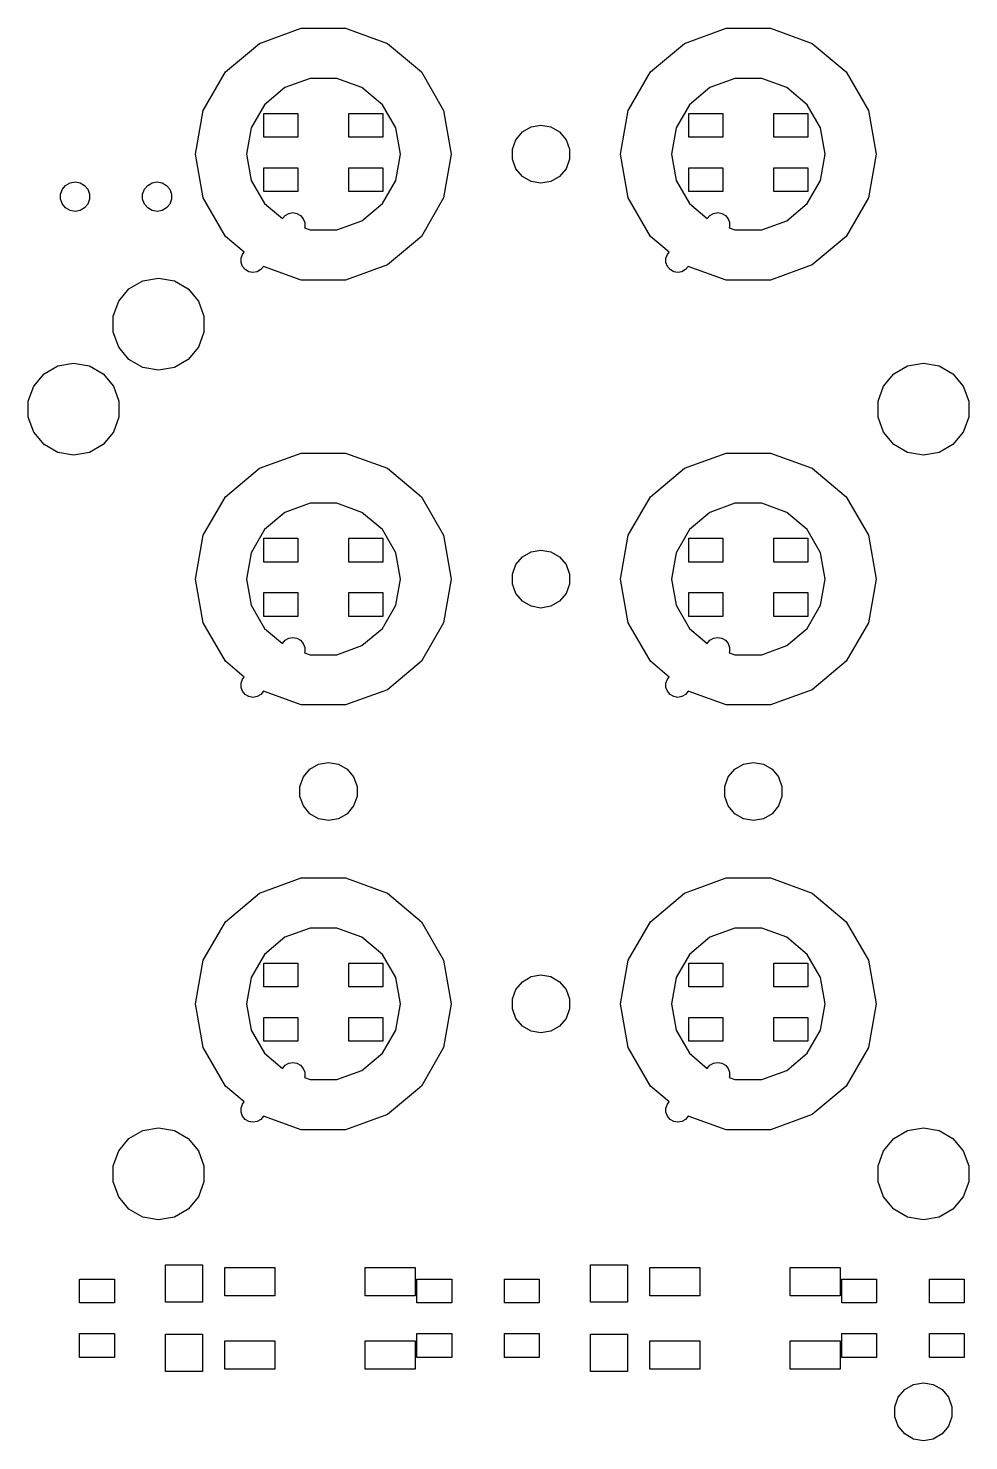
# Model space of a CAD drawing. Extents: x 0 to 100, y -163 to 0.
# Drawn here: x 44.8 to 100.2, y -163.2 to -80.1 of the extents above; entities that cross this region are included whole.
import ezdxf

# ---------------------------------------------------------------- set-up
doc = ezdxf.new("R2010")
doc.units = 0
doc.header["$MEASUREMENT"] = 0
doc.layers.add('BLACK', color=7, linetype='CONTINUOUS')

msp = doc.modelspace()

# ---------------------------------------------------------------- linework, layer by layer
at = {"layer": 'Black'}
for p, q in [((58.4377, -80.9835), (60.8934, -80.0897)), ((60.8934, -80.0897), (63.5066, -80.0897)), ((63.5066, -80.0897), (65.9623, -80.9835)), ((83.4377, -80.9835), (85.8934, -80.0897)), ((85.8934, -80.0897), (88.5066, -80.0897)), ((88.5066, -80.0897), (90.9623, -80.9835)), ((56.4358, -82.6633), (58.4377, -80.9835)), ((65.9623, -80.9835), (67.9642, -82.6633)), ((81.4358, -82.6633), (83.4377, -80.9835)), ((90.9623, -80.9835), (92.9642, -82.6633)), ((55.1292, -84.9264), (56.4358, -82.6633)), ((61.4143, -83.0442), (59.9377, -83.5816)), ((62.9857, -83.0442), (61.4143, -83.0442)), ((64.4623, -83.5816), (62.9857, -83.0442)), ((67.9642, -82.6633), (69.2708, -84.9264)), ((80.1292, -84.9264), (81.4358, -82.6633)), ((86.4143, -83.0442), (84.9377, -83.5816)), ((87.9857, -83.0442), (86.4143, -83.0442)), ((89.4623, -83.5816), (87.9857, -83.0442)), ((92.9642, -82.6633), (94.2708, -84.9264)), ((59.9377, -83.5816), (58.734, -84.5917)), ((65.666, -84.5917), (64.4623, -83.5816)), ((84.9377, -83.5816), (83.734, -84.5917)), ((90.666, -84.5917), (89.4623, -83.5816)), ((58.734, -84.5917), (57.9483, -85.9525)), ((66.4517, -85.9525), (65.666, -84.5917)), ((83.734, -84.5917), (82.9483, -85.9525)), ((91.4517, -85.9525), (90.666, -84.5917)), ((54.6754, -87.5), (55.1292, -84.9264)), ((58.7, -86.5), (58.7, -85.1)), ((58.7, -85.1), (60.7, -85.1)), ((60.7, -85.1), (60.7, -86.5)), ((63.7, -86.5), (63.7, -85.1)), ((63.7, -85.1), (65.7, -85.1)), ((65.7, -85.1), (65.7, -86.5)), ((69.2708, -84.9264), (69.7246, -87.5)), ((79.6754, -87.5), (80.1292, -84.9264)), ((83.7, -86.5), (83.7, -85.1)), ((83.7, -85.1), (85.7, -85.1)), ((85.7, -85.1), (85.7, -86.5)), ((88.7, -86.5), (88.7, -85.1)), ((88.7, -85.1), (90.7, -85.1)), ((90.7, -85.1), (90.7, -86.5)), ((94.2708, -84.9264), (94.7246, -87.5)), ((57.9483, -85.9525), (57.6754, -87.5)), ((66.7246, -87.5), (66.4517, -85.9525)), ((73.5221, -86.6468), (73.9031, -86.1927)), ((73.9031, -86.1927), (74.4163, -85.8964)), ((74.4163, -85.8964), (75, -85.7935)), ((75, -85.7935), (75.5837, -85.8964)), ((75.5837, -85.8964), (76.0969, -86.1927)), ((76.0969, -86.1927), (76.4779, -86.6468)), ((82.9483, -85.9525), (82.6754, -87.5)), ((91.7246, -87.5), (91.4517, -85.9525)), ((60.7, -86.5), (58.7, -86.5)), ((65.7, -86.5), (63.7, -86.5)), ((73.3194, -87.2037), (73.5221, -86.6468)), ((73.3194, -87.7963), (73.3194, -87.2037)), ((76.4779, -86.6468), (76.6806, -87.2037)), ((76.6806, -87.2037), (76.6806, -87.7963)), ((85.7, -86.5), (83.7, -86.5)), ((90.7, -86.5), (88.7, -86.5)), ((55.1292, -90.0736), (54.6754, -87.5)), ((57.6754, -87.5), (57.9483, -89.0475)), ((66.4517, -89.0475), (66.7246, -87.5)), ((69.7246, -87.5), (69.2708, -90.0736)), ((73.5221, -88.3532), (73.3194, -87.7963)), ((76.6806, -87.7963), (76.4779, -88.3532)), ((80.1292, -90.0736), (79.6754, -87.5)), ((82.6754, -87.5), (82.9483, -89.0475)), ((91.4517, -89.0475), (91.7246, -87.5)), ((94.7246, -87.5), (94.2708, -90.0736)), ((58.7, -89.7), (58.7, -88.3)), ((58.7, -88.3), (60.7, -88.3)), ((60.7, -88.3), (60.7, -89.7)), ((63.7, -89.7), (63.7, -88.3)), ((63.7, -88.3), (65.7, -88.3)), ((65.7, -88.3), (65.7, -89.7)), ((73.9031, -88.8072), (73.5221, -88.3532)), ((74.4163, -89.1036), (73.9031, -88.8072)), ((76.0969, -88.8072), (75.5837, -89.1036)), ((76.4779, -88.3532), (76.0969, -88.8072)), ((83.7, -89.7), (83.7, -88.3)), ((83.7, -88.3), (85.7, -88.3)), ((85.7, -88.3), (85.7, -89.7)), ((88.7, -89.7), (88.7, -88.3)), ((88.7, -88.3), (90.7, -88.3)), ((90.7, -88.3), (90.7, -89.7)), ((46.7364, -89.85), (46.839, -89.5682)), ((46.839, -89.5682), (47.0318, -89.3384)), ((47.0318, -89.3384), (47.2916, -89.1884)), ((47.2916, -89.1884), (47.587, -89.1363)), ((47.587, -89.1363), (47.8824, -89.1884)), ((47.8824, -89.1884), (48.1422, -89.3384)), ((48.1422, -89.3384), (48.335, -89.5682)), ((48.335, -89.5682), (48.4376, -89.85)), ((51.5624, -89.85), (51.665, -89.5682)), ((51.665, -89.5682), (51.8578, -89.3384)), ((51.8578, -89.3384), (52.1176, -89.1884)), ((52.1176, -89.1884), (52.413, -89.1363)), ((52.413, -89.1363), (52.7084, -89.1884)), ((52.7084, -89.1884), (52.9682, -89.3384)), ((52.9682, -89.3384), (53.161, -89.5682)), ((53.161, -89.5682), (53.2636, -89.85)), ((57.9483, -89.0475), (58.734, -90.4083)), ((60.7, -89.7), (58.7, -89.7)), ((65.7, -89.7), (63.7, -89.7)), ((65.666, -90.4083), (66.4517, -89.0475)), ((75, -89.2065), (74.4163, -89.1036)), ((75.5837, -89.1036), (75, -89.2065)), ((82.9483, -89.0475), (83.734, -90.4083)), ((85.7, -89.7), (83.7, -89.7)), ((90.7, -89.7), (88.7, -89.7)), ((90.666, -90.4083), (91.4517, -89.0475)), ((46.7364, -90.15), (46.7364, -89.85)), ((46.839, -90.4318), (46.7364, -90.15)), ((47.0318, -90.6616), (46.839, -90.4318)), ((48.335, -90.4318), (48.1422, -90.6616)), ((48.4376, -90.15), (48.335, -90.4318)), ((48.4376, -89.85), (48.4376, -90.15)), ((51.5624, -90.15), (51.5624, -89.85)), ((51.665, -90.4318), (51.5624, -90.15)), ((51.8578, -90.6616), (51.665, -90.4318)), ((53.161, -90.4318), (52.9682, -90.6616)), ((53.2636, -90.15), (53.161, -90.4318)), ((53.2636, -89.85), (53.2636, -90.15)), ((56.4358, -92.3367), (55.1292, -90.0736)), ((58.734, -90.4083), (59.7869, -91.2918)), ((64.4623, -91.4184), (65.666, -90.4083)), ((69.2708, -90.0736), (67.9642, -92.3367)), ((81.4358, -92.3367), (80.1292, -90.0736)), ((83.734, -90.4083), (84.7869, -91.2918)), ((89.4623, -91.4184), (90.666, -90.4083)), ((94.2708, -90.0736), (92.9642, -92.3367)), ((47.2916, -90.8116), (47.0318, -90.6616)), ((47.587, -90.8637), (47.2916, -90.8116)), ((47.8824, -90.8116), (47.587, -90.8637)), ((48.1422, -90.6616), (47.8824, -90.8116)), ((52.1176, -90.8116), (51.8578, -90.6616)), ((52.413, -90.8637), (52.1176, -90.8116)), ((52.7084, -90.8116), (52.413, -90.8637)), ((52.9682, -90.6616), (52.7084, -90.8116)), ((59.7869, -91.2918), (59.9432, -91.1056)), ((59.9432, -91.1056), (60.1569, -90.9822)), ((60.1569, -90.9822), (60.4, -90.9393)), ((60.4, -90.9393), (60.6431, -90.9822)), ((60.6431, -90.9822), (60.8568, -91.1056)), ((60.8568, -91.1056), (61.0155, -91.2946)), ((61.0155, -91.2946), (61.0999, -91.5266)), ((62.9857, -91.9558), (64.4623, -91.4184)), ((84.7869, -91.2918), (84.9432, -91.1056)), ((84.9432, -91.1056), (85.1569, -90.9822)), ((85.1569, -90.9822), (85.4, -90.9393)), ((85.4, -90.9393), (85.6431, -90.9822)), ((85.6431, -90.9822), (85.8568, -91.1056)), ((85.8568, -91.1056), (86.0155, -91.2946)), ((86.0155, -91.2946), (86.0999, -91.5266)), ((87.9857, -91.9558), (89.4623, -91.4184)), ((61.0999, -91.7734), (61.0781, -91.8334)), ((61.0781, -91.8334), (61.4143, -91.9558)), ((61.0999, -91.5266), (61.0999, -91.7734)), ((61.4143, -91.9558), (62.9857, -91.9558)), ((86.0999, -91.7734), (86.0781, -91.8334)), ((86.0781, -91.8334), (86.4143, -91.9558)), ((86.0999, -91.5266), (86.0999, -91.7734)), ((86.4143, -91.9558), (87.9857, -91.9558)), ((57.5428, -93.2656), (56.4358, -92.3367)), ((67.9642, -92.3367), (65.9623, -94.0165)), ((82.5428, -93.2656), (81.4358, -92.3367)), ((92.9642, -92.3367), (90.9623, -94.0165)), ((57.3501, -93.6266), (57.4345, -93.3946)), ((57.3501, -93.8734), (57.3501, -93.6266)), ((57.4345, -94.1054), (57.3501, -93.8734)), ((57.4345, -93.3946), (57.5428, -93.2656)), ((82.3501, -93.6266), (82.4345, -93.3946)), ((82.3501, -93.8734), (82.3501, -93.6266)), ((82.4345, -94.1054), (82.3501, -93.8734)), ((82.4345, -93.3946), (82.5428, -93.2656)), ((57.5932, -94.2944), (57.4345, -94.1054)), ((57.8069, -94.4178), (57.5932, -94.2944)), ((58.05, -94.4607), (57.8069, -94.4178)), ((58.2931, -94.4178), (58.05, -94.4607)), ((58.5068, -94.2944), (58.2931, -94.4178)), ((58.6655, -94.1054), (58.5068, -94.2944)), ((58.6674, -94.1001), (58.6655, -94.1054)), ((60.8934, -94.9103), (58.6674, -94.1001)), ((65.9623, -94.0165), (63.5066, -94.9103)), ((82.5932, -94.2944), (82.4345, -94.1054)), ((82.8069, -94.4178), (82.5932, -94.2944)), ((83.05, -94.4607), (82.8069, -94.4178)), ((83.2931, -94.4178), (83.05, -94.4607)), ((83.5068, -94.2944), (83.2931, -94.4178)), ((83.6655, -94.1054), (83.5068, -94.2944)), ((83.6674, -94.1001), (83.6655, -94.1054)), ((85.8934, -94.9103), (83.6674, -94.1001)), ((90.9623, -94.0165), (88.5066, -94.9103)), ((50.1528, -96.1448), (50.7578, -95.4238)), ((50.7578, -95.4238), (51.573, -94.9531)), ((51.573, -94.9531), (52.5, -94.7897)), ((52.5, -94.7897), (53.427, -94.9531)), ((53.427, -94.9531), (54.2422, -95.4238)), ((54.2422, -95.4238), (54.8472, -96.1448)), ((63.5066, -94.9103), (60.8934, -94.9103)), ((88.5066, -94.9103), (85.8934, -94.9103)), ((49.8309, -97.0294), (50.1528, -96.1448)), ((54.8472, -96.1448), (55.1691, -97.0294)), ((49.8309, -97.9706), (49.8309, -97.0294)), ((55.1691, -97.0294), (55.1691, -97.9706)), ((50.1528, -98.8552), (49.8309, -97.9706)), ((55.1691, -97.9706), (54.8472, -98.8552)), ((50.7578, -99.5762), (50.1528, -98.8552)), ((54.8472, -98.8552), (54.2422, -99.5762)), ((51.573, -100.047), (50.7578, -99.5762)), ((54.2422, -99.5762), (53.427, -100.047)), ((45.1528, -101.145), (45.7578, -100.424)), ((45.7578, -100.424), (46.573, -99.9531)), ((46.573, -99.9531), (47.5, -99.7897)), ((47.5, -99.7897), (48.427, -99.9531)), ((48.427, -99.9531), (49.2422, -100.424)), ((49.2422, -100.424), (49.8472, -101.145)), ((52.5, -100.21), (51.573, -100.047)), ((53.427, -100.047), (52.5, -100.21)), ((95.1528, -101.145), (95.7578, -100.424)), ((95.7578, -100.424), (96.573, -99.9531)), ((96.573, -99.9531), (97.5, -99.7897)), ((97.5, -99.7897), (98.427, -99.9531)), ((98.427, -99.9531), (99.2422, -100.424)), ((99.2422, -100.424), (99.8472, -101.145)), ((44.8309, -102.029), (45.1528, -101.145)), ((49.8472, -101.145), (50.1691, -102.029)), ((94.8309, -102.029), (95.1528, -101.145)), ((99.8472, -101.145), (100.169, -102.029)), ((44.8309, -102.971), (44.8309, -102.029)), ((50.1691, -102.029), (50.1691, -102.971)), ((94.8309, -102.971), (94.8309, -102.029)), ((100.169, -102.029), (100.169, -102.971)), ((45.1528, -103.855), (44.8309, -102.971)), ((50.1691, -102.971), (49.8472, -103.855)), ((95.1528, -103.855), (94.8309, -102.971)), ((100.169, -102.971), (99.8472, -103.855)), ((45.7578, -104.576), (45.1528, -103.855)), ((49.8472, -103.855), (49.2422, -104.576)), ((95.7578, -104.576), (95.1528, -103.855)), ((99.8472, -103.855), (99.2422, -104.576)), ((46.573, -105.047), (45.7578, -104.576)), ((49.2422, -104.576), (48.427, -105.047)), ((96.573, -105.047), (95.7578, -104.576)), ((99.2422, -104.576), (98.427, -105.047)), ((47.5, -105.21), (46.573, -105.047)), ((48.427, -105.047), (47.5, -105.21)), ((58.4377, -105.984), (60.8934, -105.09)), ((60.8934, -105.09), (63.5066, -105.09)), ((63.5066, -105.09), (65.9623, -105.984)), ((83.4377, -105.984), (85.8934, -105.09)), ((85.8934, -105.09), (88.5066, -105.09)), ((88.5066, -105.09), (90.9623, -105.984)), ((97.5, -105.21), (96.573, -105.047)), ((98.427, -105.047), (97.5, -105.21)), ((56.4358, -107.663), (58.4377, -105.984)), ((65.9623, -105.984), (67.9642, -107.663)), ((81.4358, -107.663), (83.4377, -105.984)), ((90.9623, -105.984), (92.9642, -107.663)), ((55.1292, -109.926), (56.4358, -107.663)), ((61.4143, -108.044), (59.9377, -108.582)), ((62.9857, -108.044), (61.4143, -108.044)), ((64.4623, -108.582), (62.9857, -108.044)), ((67.9642, -107.663), (69.2708, -109.926)), ((80.1292, -109.926), (81.4358, -107.663)), ((86.4143, -108.044), (84.9377, -108.582)), ((87.9857, -108.044), (86.4143, -108.044)), ((89.4623, -108.582), (87.9857, -108.044)), ((92.9642, -107.663), (94.2708, -109.926)), ((59.9377, -108.582), (58.734, -109.592)), ((65.666, -109.592), (64.4623, -108.582)), ((84.9377, -108.582), (83.734, -109.592)), ((90.666, -109.592), (89.4623, -108.582)), ((58.734, -109.592), (57.9483, -110.953)), ((66.4517, -110.953), (65.666, -109.592)), ((83.734, -109.592), (82.9483, -110.953)), ((91.4517, -110.953), (90.666, -109.592)), ((54.6754, -112.5), (55.1292, -109.926)), ((58.7, -111.5), (58.7, -110.1)), ((58.7, -110.1), (60.7, -110.1)), ((60.7, -110.1), (60.7, -111.5)), ((63.7, -111.5), (63.7, -110.1)), ((63.7, -110.1), (65.7, -110.1)), ((65.7, -110.1), (65.7, -111.5)), ((69.2708, -109.926), (69.7246, -112.5)), ((79.6754, -112.5), (80.1292, -109.926)), ((83.7, -111.5), (83.7, -110.1)), ((83.7, -110.1), (85.7, -110.1)), ((85.7, -110.1), (85.7, -111.5)), ((88.7, -111.5), (88.7, -110.1)), ((88.7, -110.1), (90.7, -110.1)), ((90.7, -110.1), (90.7, -111.5)), ((94.2708, -109.926), (94.7246, -112.5)), ((57.9483, -110.953), (57.6754, -112.5)), ((66.7246, -112.5), (66.4517, -110.953)), ((73.5221, -111.647), (73.9031, -111.193)), ((73.9031, -111.193), (74.4163, -110.896)), ((74.4163, -110.896), (75, -110.794)), ((75, -110.794), (75.5837, -110.896)), ((75.5837, -110.896), (76.0969, -111.193)), ((76.0969, -111.193), (76.4779, -111.647)), ((82.9483, -110.953), (82.6754, -112.5)), ((91.7246, -112.5), (91.4517, -110.953)), ((60.7, -111.5), (58.7, -111.5)), ((65.7, -111.5), (63.7, -111.5)), ((73.3194, -112.204), (73.5221, -111.647)), ((73.3194, -112.796), (73.3194, -112.204)), ((76.4779, -111.647), (76.6806, -112.204)), ((76.6806, -112.204), (76.6806, -112.796)), ((85.7, -111.5), (83.7, -111.5)), ((90.7, -111.5), (88.7, -111.5)), ((55.1292, -115.074), (54.6754, -112.5)), ((57.6754, -112.5), (57.9483, -114.047)), ((66.4517, -114.047), (66.7246, -112.5)), ((69.7246, -112.5), (69.2708, -115.074)), ((73.5221, -113.353), (73.3194, -112.796)), ((76.6806, -112.796), (76.4779, -113.353)), ((80.1292, -115.074), (79.6754, -112.5)), ((82.6754, -112.5), (82.9483, -114.047)), ((91.4517, -114.047), (91.7246, -112.5)), ((94.7246, -112.5), (94.2708, -115.074)), ((58.7, -114.7), (58.7, -113.3)), ((58.7, -113.3), (60.7, -113.3)), ((60.7, -113.3), (60.7, -114.7)), ((63.7, -114.7), (63.7, -113.3)), ((63.7, -113.3), (65.7, -113.3)), ((65.7, -113.3), (65.7, -114.7)), ((73.9031, -113.807), (73.5221, -113.353)), ((74.4163, -114.104), (73.9031, -113.807)), ((76.0969, -113.807), (75.5837, -114.104)), ((76.4779, -113.353), (76.0969, -113.807)), ((83.7, -114.7), (83.7, -113.3)), ((83.7, -113.3), (85.7, -113.3)), ((85.7, -113.3), (85.7, -114.7)), ((88.7, -114.7), (88.7, -113.3)), ((88.7, -113.3), (90.7, -113.3)), ((90.7, -113.3), (90.7, -114.7)), ((57.9483, -114.047), (58.734, -115.408)), ((60.7, -114.7), (58.7, -114.7)), ((65.7, -114.7), (63.7, -114.7)), ((65.666, -115.408), (66.4517, -114.047)), ((75, -114.206), (74.4163, -114.104)), ((75.5837, -114.104), (75, -114.206)), ((82.9483, -114.047), (83.734, -115.408)), ((85.7, -114.7), (83.7, -114.7)), ((90.7, -114.7), (88.7, -114.7)), ((90.666, -115.408), (91.4517, -114.047)), ((56.4358, -117.337), (55.1292, -115.074)), ((58.734, -115.408), (59.7869, -116.292)), ((64.4623, -116.418), (65.666, -115.408)), ((69.2708, -115.074), (67.9642, -117.337)), ((81.4358, -117.337), (80.1292, -115.074)), ((83.734, -115.408), (84.7869, -116.292)), ((89.4623, -116.418), (90.666, -115.408)), ((94.2708, -115.074), (92.9642, -117.337)), ((59.7869, -116.292), (59.9432, -116.106)), ((59.9432, -116.106), (60.1569, -115.982)), ((60.1569, -115.982), (60.4, -115.939)), ((60.4, -115.939), (60.6431, -115.982)), ((60.6431, -115.982), (60.8568, -116.106)), ((60.8568, -116.106), (61.0155, -116.295)), ((61.0155, -116.295), (61.0999, -116.527)), ((84.7869, -116.292), (84.9432, -116.106)), ((84.9432, -116.106), (85.1569, -115.982)), ((85.1569, -115.982), (85.4, -115.939)), ((85.4, -115.939), (85.6431, -115.982)), ((85.6431, -115.982), (85.8568, -116.106)), ((85.8568, -116.106), (86.0155, -116.295)), ((86.0155, -116.295), (86.0999, -116.527)), ((61.0999, -116.773), (61.0781, -116.833)), ((61.0781, -116.833), (61.4143, -116.956)), ((61.0999, -116.527), (61.0999, -116.773)), ((61.4143, -116.956), (62.9857, -116.956)), ((62.9857, -116.956), (64.4623, -116.418)), ((86.0999, -116.773), (86.0781, -116.833)), ((86.0781, -116.833), (86.4143, -116.956)), ((86.0999, -116.527), (86.0999, -116.773)), ((86.4143, -116.956), (87.9857, -116.956)), ((87.9857, -116.956), (89.4623, -116.418)), ((57.5428, -118.266), (56.4358, -117.337)), ((67.9642, -117.337), (65.9623, -119.016)), ((82.5428, -118.266), (81.4358, -117.337)), ((92.9642, -117.337), (90.9623, -119.016)), ((57.3501, -118.627), (57.4345, -118.395)), ((57.3501, -118.873), (57.3501, -118.627)), ((57.4345, -118.395), (57.5428, -118.266)), ((82.3501, -118.627), (82.4345, -118.395)), ((82.3501, -118.873), (82.3501, -118.627)), ((82.4345, -118.395), (82.5428, -118.266)), ((57.4345, -119.105), (57.3501, -118.873)), ((57.5932, -119.294), (57.4345, -119.105)), ((57.8069, -119.418), (57.5932, -119.294)), ((58.05, -119.461), (57.8069, -119.418)), ((58.2931, -119.418), (58.05, -119.461)), ((58.5068, -119.294), (58.2931, -119.418)), ((58.6655, -119.105), (58.5068, -119.294)), ((58.6674, -119.1), (58.6655, -119.105)), ((60.8934, -119.91), (58.6674, -119.1)), ((65.9623, -119.016), (63.5066, -119.91)), ((82.4345, -119.105), (82.3501, -118.873)), ((82.5932, -119.294), (82.4345, -119.105)), ((82.8069, -119.418), (82.5932, -119.294)), ((83.05, -119.461), (82.8069, -119.418)), ((83.2931, -119.418), (83.05, -119.461)), ((83.5068, -119.294), (83.2931, -119.418)), ((83.6655, -119.105), (83.5068, -119.294)), ((83.6674, -119.1), (83.6655, -119.105)), ((85.8934, -119.91), (83.6674, -119.1)), ((90.9623, -119.016), (88.5066, -119.91)), ((63.5066, -119.91), (60.8934, -119.91)), ((88.5066, -119.91), (85.8934, -119.91)), ((61.0221, -124.147), (61.4031, -123.693)), ((61.4031, -123.693), (61.9163, -123.396)), ((61.9163, -123.396), (62.5, -123.294)), ((62.5, -123.294), (63.0837, -123.396)), ((63.0837, -123.396), (63.5969, -123.693)), ((63.5969, -123.693), (63.9779, -124.147)), ((86.0221, -124.147), (86.4031, -123.693)), ((86.4031, -123.693), (86.9163, -123.396)), ((86.9163, -123.396), (87.5, -123.294)), ((87.5, -123.294), (88.0837, -123.396)), ((88.0837, -123.396), (88.5969, -123.693)), ((88.5969, -123.693), (88.9779, -124.147)), ((60.8194, -124.704), (61.0221, -124.147)), ((63.9779, -124.147), (64.1806, -124.704)), ((85.8194, -124.704), (86.0221, -124.147)), ((88.9779, -124.147), (89.1806, -124.704)), ((60.8194, -125.296), (60.8194, -124.704)), ((61.0221, -125.853), (60.8194, -125.296)), ((64.1806, -125.296), (63.9779, -125.853)), ((64.1806, -124.704), (64.1806, -125.296)), ((85.8194, -125.296), (85.8194, -124.704)), ((86.0221, -125.853), (85.8194, -125.296)), ((89.1806, -125.296), (88.9779, -125.853)), ((89.1806, -124.704), (89.1806, -125.296)), ((61.4031, -126.307), (61.0221, -125.853)), ((61.9163, -126.604), (61.4031, -126.307)), ((63.5969, -126.307), (63.0837, -126.604)), ((63.9779, -125.853), (63.5969, -126.307)), ((86.4031, -126.307), (86.0221, -125.853)), ((86.9163, -126.604), (86.4031, -126.307)), ((88.5969, -126.307), (88.0837, -126.604)), ((88.9779, -125.853), (88.5969, -126.307)), ((62.5, -126.706), (61.9163, -126.604)), ((63.0837, -126.604), (62.5, -126.706)), ((87.5, -126.706), (86.9163, -126.604)), ((88.0837, -126.604), (87.5, -126.706)), ((58.4377, -130.984), (60.8934, -130.09)), ((60.8934, -130.09), (63.5066, -130.09)), ((63.5066, -130.09), (65.9623, -130.984)), ((83.4377, -130.984), (85.8934, -130.09)), ((85.8934, -130.09), (88.5066, -130.09)), ((88.5066, -130.09), (90.9623, -130.984)), ((56.4358, -132.663), (58.4377, -130.984)), ((65.9623, -130.984), (67.9642, -132.663)), ((81.4358, -132.663), (83.4377, -130.984)), ((90.9623, -130.984), (92.9642, -132.663)), ((55.1292, -134.926), (56.4358, -132.663)), ((67.9642, -132.663), (69.2708, -134.926)), ((80.1292, -134.926), (81.4358, -132.663)), ((92.9642, -132.663), (94.2708, -134.926)), ((59.9377, -133.582), (58.734, -134.592)), ((61.4143, -133.044), (59.9377, -133.582)), ((62.9857, -133.044), (61.4143, -133.044)), ((64.4623, -133.582), (62.9857, -133.044)), ((65.666, -134.592), (64.4623, -133.582)), ((84.9377, -133.582), (83.734, -134.592)), ((86.4143, -133.044), (84.9377, -133.582)), ((87.9857, -133.044), (86.4143, -133.044)), ((89.4623, -133.582), (87.9857, -133.044)), ((90.666, -134.592), (89.4623, -133.582)), ((58.734, -134.592), (57.9483, -135.953)), ((66.4517, -135.953), (65.666, -134.592)), ((83.734, -134.592), (82.9483, -135.953)), ((91.4517, -135.953), (90.666, -134.592)), ((54.6754, -137.5), (55.1292, -134.926)), ((58.7, -136.5), (58.7, -135.1)), ((58.7, -135.1), (60.7, -135.1)), ((60.7, -135.1), (60.7, -136.5)), ((63.7, -136.5), (63.7, -135.1)), ((63.7, -135.1), (65.7, -135.1)), ((65.7, -135.1), (65.7, -136.5)), ((69.2708, -134.926), (69.7246, -137.5)), ((79.6754, -137.5), (80.1292, -134.926)), ((83.7, -136.5), (83.7, -135.1)), ((83.7, -135.1), (85.7, -135.1)), ((85.7, -135.1), (85.7, -136.5)), ((88.7, -136.5), (88.7, -135.1)), ((88.7, -135.1), (90.7, -135.1)), ((90.7, -135.1), (90.7, -136.5)), ((94.2708, -134.926), (94.7246, -137.5)), ((57.9483, -135.953), (57.6754, -137.5)), ((66.7246, -137.5), (66.4517, -135.953)), ((73.5221, -136.647), (73.9031, -136.193)), ((73.9031, -136.193), (74.4163, -135.896)), ((74.4163, -135.896), (75, -135.794)), ((75, -135.794), (75.5837, -135.896)), ((75.5837, -135.896), (76.0969, -136.193)), ((76.0969, -136.193), (76.4779, -136.647)), ((82.9483, -135.953), (82.6754, -137.5)), ((91.7246, -137.5), (91.4517, -135.953)), ((60.7, -136.5), (58.7, -136.5)), ((65.7, -136.5), (63.7, -136.5)), ((73.3194, -137.204), (73.5221, -136.647)), ((76.4779, -136.647), (76.6806, -137.204)), ((85.7, -136.5), (83.7, -136.5)), ((90.7, -136.5), (88.7, -136.5)), ((55.1292, -140.074), (54.6754, -137.5)), ((57.6754, -137.5), (57.9483, -139.047)), ((66.4517, -139.047), (66.7246, -137.5)), ((69.7246, -137.5), (69.2708, -140.074)), ((73.3194, -137.796), (73.3194, -137.204)), ((73.5221, -138.353), (73.3194, -137.796)), ((76.6806, -137.796), (76.4779, -138.353)), ((76.6806, -137.204), (76.6806, -137.796)), ((80.1292, -140.074), (79.6754, -137.5)), ((82.6754, -137.5), (82.9483, -139.047)), ((91.4517, -139.047), (91.7246, -137.5)), ((94.7246, -137.5), (94.2708, -140.074)), ((58.7, -139.7), (58.7, -138.3)), ((58.7, -138.3), (60.7, -138.3)), ((60.7, -138.3), (60.7, -139.7)), ((63.7, -139.7), (63.7, -138.3)), ((63.7, -138.3), (65.7, -138.3)), ((65.7, -138.3), (65.7, -139.7)), ((73.9031, -138.807), (73.5221, -138.353)), ((76.4779, -138.353), (76.0969, -138.807)), ((83.7, -139.7), (83.7, -138.3)), ((83.7, -138.3), (85.7, -138.3)), ((85.7, -138.3), (85.7, -139.7)), ((88.7, -139.7), (88.7, -138.3)), ((88.7, -138.3), (90.7, -138.3)), ((90.7, -138.3), (90.7, -139.7)), ((57.9483, -139.047), (58.734, -140.408)), ((65.666, -140.408), (66.4517, -139.047)), ((74.4163, -139.104), (73.9031, -138.807)), ((75, -139.206), (74.4163, -139.104)), ((75.5837, -139.104), (75, -139.206)), ((76.0969, -138.807), (75.5837, -139.104)), ((82.9483, -139.047), (83.734, -140.408)), ((90.666, -140.408), (91.4517, -139.047)), ((56.4358, -142.337), (55.1292, -140.074)), ((60.7, -139.7), (58.7, -139.7)), ((58.734, -140.408), (59.7869, -141.292)), ((65.7, -139.7), (63.7, -139.7)), ((64.4623, -141.418), (65.666, -140.408)), ((69.2708, -140.074), (67.9642, -142.337)), ((81.4358, -142.337), (80.1292, -140.074)), ((85.7, -139.7), (83.7, -139.7)), ((83.734, -140.408), (84.7869, -141.292)), ((90.7, -139.7), (88.7, -139.7)), ((89.4623, -141.418), (90.666, -140.408)), ((94.2708, -140.074), (92.9642, -142.337)), ((59.7869, -141.292), (59.9432, -141.106)), ((59.9432, -141.106), (60.1569, -140.982)), ((60.1569, -140.982), (60.4, -140.939)), ((60.4, -140.939), (60.6431, -140.982)), ((60.6431, -140.982), (60.8568, -141.106)), ((60.8568, -141.106), (61.0155, -141.295)), ((61.0155, -141.295), (61.0999, -141.527)), ((84.7869, -141.292), (84.9432, -141.106)), ((84.9432, -141.106), (85.1569, -140.982)), ((85.1569, -140.982), (85.4, -140.939)), ((85.4, -140.939), (85.6431, -140.982)), ((85.6431, -140.982), (85.8568, -141.106)), ((85.8568, -141.106), (86.0155, -141.295)), ((86.0155, -141.295), (86.0999, -141.527)), ((61.0999, -141.773), (61.0781, -141.833)), ((61.0781, -141.833), (61.4143, -141.956)), ((61.0999, -141.527), (61.0999, -141.773)), ((61.4143, -141.956), (62.9857, -141.956)), ((62.9857, -141.956), (64.4623, -141.418)), ((86.0999, -141.773), (86.0781, -141.833)), ((86.0781, -141.833), (86.4143, -141.956)), ((86.0999, -141.527), (86.0999, -141.773)), ((86.4143, -141.956), (87.9857, -141.956)), ((87.9857, -141.956), (89.4623, -141.418)), ((57.5428, -143.266), (56.4358, -142.337)), ((67.9642, -142.337), (65.9623, -144.016)), ((82.5428, -143.266), (81.4358, -142.337)), ((92.9642, -142.337), (90.9623, -144.016)), ((57.3501, -143.627), (57.4345, -143.395)), ((57.3501, -143.873), (57.3501, -143.627)), ((57.4345, -143.395), (57.5428, -143.266)), ((82.3501, -143.627), (82.4345, -143.395)), ((82.3501, -143.873), (82.3501, -143.627)), ((82.4345, -143.395), (82.5428, -143.266)), ((57.4345, -144.105), (57.3501, -143.873)), ((57.5932, -144.294), (57.4345, -144.105)), ((57.8069, -144.418), (57.5932, -144.294)), ((58.05, -144.461), (57.8069, -144.418)), ((58.2931, -144.418), (58.05, -144.461)), ((58.5068, -144.294), (58.2931, -144.418)), ((58.6655, -144.105), (58.5068, -144.294)), ((58.6674, -144.1), (58.6655, -144.105)), ((60.8934, -144.91), (58.6674, -144.1)), ((65.9623, -144.016), (63.5066, -144.91)), ((82.4345, -144.105), (82.3501, -143.873)), ((82.5932, -144.294), (82.4345, -144.105)), ((82.8069, -144.418), (82.5932, -144.294)), ((83.05, -144.461), (82.8069, -144.418)), ((83.2931, -144.418), (83.05, -144.461)), ((83.5068, -144.294), (83.2931, -144.418)), ((83.6655, -144.105), (83.5068, -144.294)), ((83.6674, -144.1), (83.6655, -144.105)), ((85.8934, -144.91), (83.6674, -144.1)), ((90.9623, -144.016), (88.5066, -144.91)), ((50.1528, -146.145), (50.7578, -145.424)), ((50.7578, -145.424), (51.573, -144.953)), ((51.573, -144.953), (52.5, -144.79)), ((52.5, -144.79), (53.427, -144.953)), ((53.427, -144.953), (54.2422, -145.424)), ((54.2422, -145.424), (54.8472, -146.145)), ((63.5066, -144.91), (60.8934, -144.91)), ((88.5066, -144.91), (85.8934, -144.91)), ((95.1528, -146.145), (95.7578, -145.424)), ((95.7578, -145.424), (96.573, -144.953)), ((96.573, -144.953), (97.5, -144.79)), ((97.5, -144.79), (98.427, -144.953)), ((98.427, -144.953), (99.2422, -145.424)), ((99.2422, -145.424), (99.8472, -146.145)), ((49.8309, -147.029), (50.1528, -146.145)), ((54.8472, -146.145), (55.1691, -147.029)), ((94.8309, -147.029), (95.1528, -146.145)), ((99.8472, -146.145), (100.169, -147.029)), ((49.8309, -147.971), (49.8309, -147.029)), ((55.1691, -147.029), (55.1691, -147.971)), ((94.8309, -147.971), (94.8309, -147.029)), ((100.169, -147.029), (100.169, -147.971)), ((50.1528, -148.855), (49.8309, -147.971)), ((55.1691, -147.971), (54.8472, -148.855)), ((95.1528, -148.855), (94.8309, -147.971)), ((100.169, -147.971), (99.8472, -148.855)), ((50.7578, -149.576), (50.1528, -148.855)), ((51.573, -150.047), (50.7578, -149.576)), ((54.2422, -149.576), (53.427, -150.047)), ((54.8472, -148.855), (54.2422, -149.576)), ((95.7578, -149.576), (95.1528, -148.855)), ((96.573, -150.047), (95.7578, -149.576)), ((99.2422, -149.576), (98.427, -150.047)), ((99.8472, -148.855), (99.2422, -149.576)), ((52.5, -150.21), (51.573, -150.047)), ((53.427, -150.047), (52.5, -150.21)), ((97.5, -150.21), (96.573, -150.047)), ((98.427, -150.047), (97.5, -150.21)), ((52.9161, -155.06), (52.9161, -152.861)), ((52.9161, -152.861), (55.0839, -152.861)), ((55.0839, -152.861), (55.0839, -155.06)), ((77.9161, -155.06), (77.9161, -152.861)), ((77.9161, -152.861), (80.0839, -152.861)), ((80.0839, -152.861), (80.0839, -155.06)), ((47.8515, -155.1), (47.8515, -153.7)), ((47.8515, -153.7), (49.9025, -153.7)), ((49.9025, -153.7), (49.9025, -155.1)), ((56.4025, -154.676), (56.4025, -153.006)), ((56.4025, -153.006), (59.3425, -153.006)), ((59.3425, -153.006), (59.3425, -154.676)), ((64.6575, -154.676), (64.6575, -153.006)), ((64.6575, -153.006), (67.5975, -153.006)), ((67.5975, -153.006), (67.5975, -154.676)), ((67.6975, -155.1), (67.6975, -153.7)), ((67.6975, -153.7), (69.7485, -153.7)), ((69.7485, -153.7), (69.7485, -155.1)), ((72.8515, -155.1), (72.8515, -153.7)), ((72.8515, -153.7), (74.9025, -153.7)), ((74.9025, -153.7), (74.9025, -155.1)), ((81.4025, -154.676), (81.4025, -153.006)), ((81.4025, -153.006), (84.3425, -153.006)), ((84.3425, -153.006), (84.3425, -154.676)), ((89.6575, -154.676), (89.6575, -153.006)), ((89.6575, -153.006), (92.5975, -153.006)), ((92.5975, -153.006), (92.5975, -154.676)), ((92.6975, -155.1), (92.6975, -153.7)), ((92.6975, -153.7), (94.7485, -153.7)), ((94.7485, -153.7), (94.7485, -155.1)), ((97.8515, -155.1), (97.8515, -153.7)), ((97.8515, -153.7), (99.9025, -153.7)), ((99.9025, -153.7), (99.9025, -155.1)), ((49.9025, -155.1), (47.8515, -155.1)), ((55.0839, -155.06), (52.9161, -155.06)), ((59.3425, -154.676), (56.4025, -154.676)), ((67.5975, -154.676), (64.6575, -154.676)), ((69.7485, -155.1), (67.6975, -155.1)), ((74.9025, -155.1), (72.8515, -155.1)), ((80.0839, -155.06), (77.9161, -155.06)), ((84.3425, -154.676), (81.4025, -154.676)), ((92.5975, -154.676), (89.6575, -154.676)), ((94.7485, -155.1), (92.6975, -155.1)), ((99.9025, -155.1), (97.8515, -155.1)), ((47.8515, -158.3), (47.8515, -156.9)), ((47.8515, -156.9), (49.9025, -156.9)), ((49.9025, -156.9), (49.9025, -158.3)), ((52.9161, -159.139), (52.9161, -156.94)), ((52.9161, -156.94), (55.0839, -156.94)), ((55.0839, -156.94), (55.0839, -159.139)), ((67.6975, -158.3), (67.6975, -156.9)), ((67.6975, -156.9), (69.7485, -156.9)), ((69.7485, -156.9), (69.7485, -158.3)), ((72.8515, -158.3), (72.8515, -156.9)), ((72.8515, -156.9), (74.9025, -156.9)), ((74.9025, -156.9), (74.9025, -158.3)), ((77.9161, -159.139), (77.9161, -156.94)), ((77.9161, -156.94), (80.0839, -156.94)), ((80.0839, -156.94), (80.0839, -159.139)), ((92.6975, -158.3), (92.6975, -156.9)), ((92.6975, -156.9), (94.7485, -156.9)), ((94.7485, -156.9), (94.7485, -158.3)), ((97.8515, -158.3), (97.8515, -156.9)), ((97.8515, -156.9), (99.9025, -156.9)), ((99.9025, -156.9), (99.9025, -158.3)), ((56.4025, -158.994), (56.4025, -157.324)), ((56.4025, -157.324), (59.3425, -157.324)), ((59.3425, -157.324), (59.3425, -158.994)), ((64.6575, -158.994), (64.6575, -157.324)), ((64.6575, -157.324), (67.5975, -157.324)), ((67.5975, -157.324), (67.5975, -158.994)), ((81.4025, -158.994), (81.4025, -157.324)), ((81.4025, -157.324), (84.3425, -157.324)), ((84.3425, -157.324), (84.3425, -158.994)), ((89.6575, -158.994), (89.6575, -157.324)), ((89.6575, -157.324), (92.5975, -157.324)), ((92.5975, -157.324), (92.5975, -158.994)), ((49.9025, -158.3), (47.8515, -158.3)), ((69.7485, -158.3), (67.6975, -158.3)), ((74.9025, -158.3), (72.8515, -158.3)), ((94.7485, -158.3), (92.6975, -158.3)), ((99.9025, -158.3), (97.8515, -158.3)), ((55.0839, -159.139), (52.9161, -159.139)), ((59.3425, -158.994), (56.4025, -158.994)), ((67.5975, -158.994), (64.6575, -158.994)), ((80.0839, -159.139), (77.9161, -159.139)), ((84.3425, -158.994), (81.4025, -158.994)), ((92.5975, -158.994), (89.6575, -158.994)), ((96.0221, -160.647), (96.4031, -160.193)), ((96.4031, -160.193), (96.9163, -159.896)), ((96.9163, -159.896), (97.5, -159.794)), ((97.5, -159.794), (98.0837, -159.896)), ((98.0837, -159.896), (98.5969, -160.193)), ((98.5969, -160.193), (98.9779, -160.647)), ((95.8194, -161.204), (96.0221, -160.647)), ((95.8194, -161.796), (95.8194, -161.204)), ((98.9779, -160.647), (99.1806, -161.204)), ((99.1806, -161.204), (99.1806, -161.796)), ((96.0221, -162.353), (95.8194, -161.796)), ((99.1806, -161.796), (98.9779, -162.353)), ((96.4031, -162.807), (96.0221, -162.353)), ((96.9163, -163.104), (96.4031, -162.807)), ((98.5969, -162.807), (98.0837, -163.104)), ((98.9779, -162.353), (98.5969, -162.807)), ((97.5, -163.206), (96.9163, -163.104)), ((98.0837, -163.104), (97.5, -163.206))]:
    msp.add_line(p, q, dxfattribs=at)

doc.saveas('drawing.dxf')
